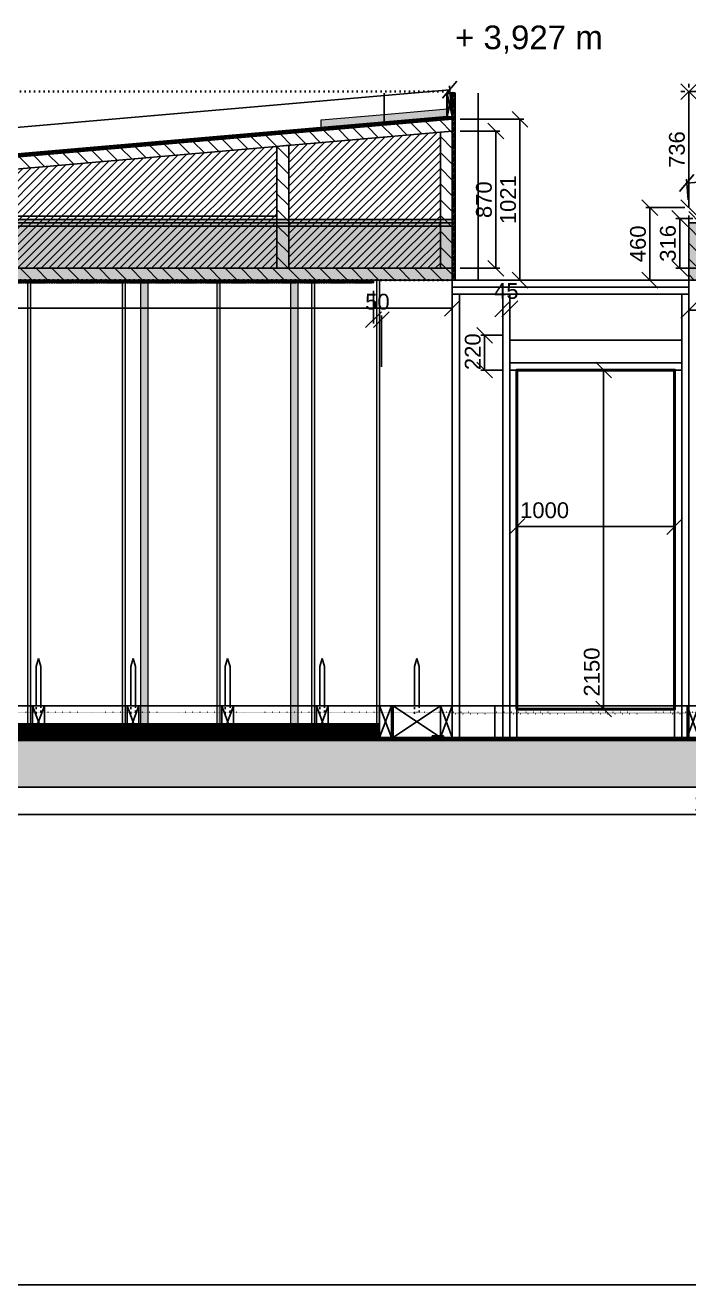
# Model space of a CAD drawing. Header units: millimetres. Extents: x 44442 to 107248, y 19612 to 59719.
# Drawn here: x 66815 to 71024, y 45369 to 53358 of the extents above; entities that cross this region are included whole.
import ezdxf

# ---------------------------------------------------------------- set-up
doc = ezdxf.new("R2010")
doc.units = ezdxf.units.MM
for name, pattern in [('ACAD_ISO02W100', [15, 12, -3]), ('ACAD_ISO03W100', [30, 12, -18]), ('ACAD_ISO07W100', [3, 0, -3]), ('DOT2', [3.175, 0, -3.175])]:
    doc.linetypes.add(name, pattern=pattern)
doc.layers.get('Defpoints').update_dxf_attribs({"true_color": 0xffffff})
for name, color, linetype, lineweight, true_color in [('Cartouche_A3', 7, 'Continuous', 25, 0x000000), ('Charpente ... Bois_massif_Poutre-en-I', 7, 'Continuous', 25, 0x7d3900), ('Charpente ... Isolation_paille_Poutre-en-I', 2, 'Continuous', 25, 0xffff00), ('Charpente ... Isoroof', 30, 'Continuous', 25, 0xff7f00), ('Charpente ... Isoroof_tasseaux', 7, 'Continuous', 25, 0x800000), ('Charpente ... OSB_Poutre-en-I', 7, 'Continuous', 25, 0xffdca8), ('Cotes ... calepinage_OSB_Poutre-en-I', 1, 'ACAD_ISO07W100', 35, 0xff0000), ('Cotes ... calepinage_OSB_Poutre-en-I ... cotation', 1, 'Continuous', 25, 0xff0000), ('Cotes ... Fondations', 7, 'Continuous', 25, 0xc0c0c0), ('Cotes ... Menuiseries', 7, 'Continuous', 25, 0x008080), ('Cotes ... Montant_SAS', 7, 'Continuous', 25, 0x000000), ('Cotes ... Niveaux', 7, 'ACAD_ISO07W100', 25, 0x000000), ('Cotes ... Paille', 7, 'Continuous', 25, 0xf4cc94), ('Cotes ... Poutres_I', 7, 'Continuous', 25, 0x984500), ('Fondations', 7, 'Continuous', 25, 0xa0a0a4), ('Fondations ... Etanchéité', 1, 'Continuous', 25, 0xff0000), ('Fondations ... GéoTextile', 7, 'Continuous', 25, 0x008000), ('Fondations ... Liège', 7, 'Continuous', 25, 0xaaaa7f), ('Fondations ... Pouzzolane', 7, 'Continuous', 25, 0xc0c0c0), ('Lisse_basse ... Entretoises_broches', 6, 'Continuous', 25, 0xff00ff), ('Lisse_basse ... Madrier', 1, 'Continuous', 25, 0xff0000), ('Menuiseries', 7, 'Continuous', 50, 0x008080), ('Sangles ... Sangles_Definitives', 131, 'Continuous', 0, 0xaaffff), ('Sangles ... Sangles_Temporaires', 5, 'Continuous', 0, 0x0000ff), ('SAS ... Montants', 7, 'Continuous', 25, 0x000000), ('Toiture_vegetale', 3, 'Continuous', 25, 0x00ff00), ('Toiture_vegetale ... Antiracine_geotextile', 7, 'Continuous', 100, 0x800080), ('Toiture_vegetale ... Drainage', 7, 'Continuous', 25, 0xa0a0a4), ('Toiture_vegetale ... Etanchete_EPDM', 5, 'Continuous', 25, 0x0000ff)]:
    doc.layers.add(name, color=color, linetype=linetype, lineweight=lineweight, true_color=true_color)
doc.styles.add('QCADDimTextStyle', font='')
doc.styles.add('textstyle74', font='')
doc.styles.get('QCADDimTextStyle').set_extended_font_data('Arial')
doc.styles.get('textstyle74').set_extended_font_data('Arial')
doc.dimstyles.new('QCADDimStyle', dxfattribs={"dimtxt": 20, "dimasz": 10, "dimexe": 5, "dimexo": 10, "dimgap": 5, "dimtad": 1, "dimtoh": 1, "dimdec": 4, "dimzin": 0, "dimdsep": 46, "dimtxsty": 'QCADDimTextStyle', "dimcen": 0.09, "dimadec": 0, "dimazin": 0, "dimtfac": 1, "dimtdec": 4, "dimtofl": 0, "dimtmove": 0, "dimatfit": 3, "dimfxl": 1, "dimtolj": 1, "dimtzin": 0, "dimarcsym": 0})

# ---------------------------------------------------------------- blocks, each defined once
blk = doc.blocks.new('osb_poutre_I')
at = {"layer": 'Cotes ... calepinage_OSB_Poutre-en-I'}
for p, q in [((0, 280), (119.6, 280)), ((0, 280), (0, 0)), ((119.6, 280), (119.6, 0)), ((0, 0), (119.6, 0))]:
    blk.add_line(p, q, dxfattribs=at)
blk = doc.blocks.new('*D64')
at = {"layer": 'Cotes ... calepinage_OSB_Poutre-en-I ... cotation', "color": 0, "lineweight": -2}
for p, q in [((71074.2, 52986.9), (70974.2, 52886.9)), ((71024.2, 52986.9), (71024.2, 52961.9)), ((73774.2, 52886.9), (73874.2, 52986.9)), ((73824.2, 52986.9), (73824.2, 52961.9)), ((71024.2, 52936.9), (73824.2, 52936.9))]:
    blk.add_line(p, q, dxfattribs=at)
at = {"layer": 'Defpoints', "color": 0}
for p in [(71024.2, 52936.9), (73824.2, 52936.9), (73824.2, 52936.9)]:
    blk.add_point(p, dxfattribs=at)
at = {"layer": 'Cotes ... calepinage_OSB_Poutre-en-I ... cotation', "color": 0, "insert": (72424.2, 53011.9), "char_height": 100, "attachment_point": 5, "style": 'QCADDimTextStyle'}
blk.add_mtext('\\A1;2800', dxfattribs=at)
blk = doc.blocks.new('*D66')
at = {"layer": 'Cotes ... Poutres_I', "color": 0, "lineweight": -2}
for p, q in [((79424.2, 53037.6), (79424.2, 51525.6)), ((71024.2, 52150.9), (71024.2, 51525.6)), ((71074.2, 51600.6), (70974.2, 51500.6)), ((71024.2, 51550.6), (79424.2, 51550.6)), ((79374.2, 51500.6), (79474.2, 51600.6))]:
    blk.add_line(p, q, dxfattribs=at)
at = {"layer": 'Defpoints', "color": 0}
for p in [(79424.2, 53087.6), (71024.2, 52200.9), (79424.2, 51550.6)]:
    blk.add_point(p, dxfattribs=at)
at = {"layer": 'Cotes ... Poutres_I', "color": 0, "insert": (75224.2, 51625.6), "char_height": 100, "attachment_point": 5, "style": 'QCADDimTextStyle'}
blk.add_mtext('\\A1;8400', dxfattribs=at)
blk = doc.blocks.new('*D67')
at = {"layer": 'Cotes ... Poutres_I', "color": 0, "lineweight": -2}
for p, q in [((70827.2, 52150.9), (70727.2, 52250.9)), ((70974.2, 52200.9), (70752.2, 52200.9)), ((70777.2, 52200.9), (70777.2, 51740.9)), ((70727.2, 51790.9), (70827.2, 51690.9)), ((70974.2, 51740.9), (70752.2, 51740.9))]:
    blk.add_line(p, q, dxfattribs=at)
at = {"layer": 'Defpoints', "color": 0}
for p in [(71024.2, 52200.9), (70777.2, 51740.9), (71024.2, 51740.9)]:
    blk.add_point(p, dxfattribs=at)
at = {"layer": 'Cotes ... Poutres_I', "color": 0, "insert": (70702.2, 51970.9), "char_height": 100, "attachment_point": 5, "rotation": 90, "style": 'QCADDimTextStyle'}
blk.add_mtext('\\A1;460', dxfattribs=at)
blk = doc.blocks.new('*D70')
at = {"layer": 'Cotes ... Poutres_I', "color": 0, "lineweight": -2}
for p, q in [((81365.2, 53206.1), (81456.2, 53314.4)), ((71010.7, 52356.4), (81410.7, 53260.2)), ((81419.9, 53154.5), (81408.6, 53285.1)), ((71056.2, 52410.6), (70965.2, 52302.3)), ((71019.9, 52250.7), (71008.6, 52381.3))]:
    blk.add_line(p, q, dxfattribs=at)
at = {"layer": 'Defpoints', "color": 0}
for p in [(81410.7, 53260.2), (81424.2, 53104.7), (71024.2, 52200.9)]:
    blk.add_point(p, dxfattribs=at)
at = {"layer": 'Cotes ... Poutres_I', "color": 0, "insert": (76204.2, 52883), "char_height": 100, "attachment_point": 5, "rotation": 4.9668, "style": 'QCADDimTextStyle'}
blk.add_mtext('\\A1;10439', dxfattribs=at)
blk = doc.blocks.new('*D74')
at = {"layer": 'Cotes ... Poutres_I', "color": 0, "lineweight": -2}
for p, q in [((71017, 52082.1), (70917, 52182.1)), ((71049.2, 52132.1), (70942, 52132.1)), ((70967, 51815.9), (70967, 52132.1)), ((70917, 51865.9), (71017, 51765.9)), ((71049.2, 51815.9), (70942, 51815.9))]:
    blk.add_line(p, q, dxfattribs=at)
at = {"layer": 'Defpoints', "color": 0}
for p in [(70967, 52132.1), (71099.2, 52132.1), (71099.2, 51815.9)]:
    blk.add_point(p, dxfattribs=at)
at = {"layer": 'Cotes ... Poutres_I', "color": 0, "insert": (70892, 51974), "char_height": 100, "attachment_point": 5, "rotation": 90, "style": 'QCADDimTextStyle'}
blk.add_mtext('\\A1;316', dxfattribs=at)
blk = doc.blocks.new('*D76')
at = {"layer": 'Cotes ... calepinage_OSB_Poutre-en-I ... cotation', "color": 0, "lineweight": -2}
for p, q in [((71074.2, 52886.9), (70974.2, 52986.9)), ((70974.2, 52936.9), (70999.2, 52936.9)), ((71024.2, 52200.9), (71024.2, 52936.9)), ((70974.2, 52250.9), (71074.2, 52150.9)), ((70974.2, 52200.9), (70999.2, 52200.9))]:
    blk.add_line(p, q, dxfattribs=at)
at = {"layer": 'Defpoints', "color": 0}
for p in [(71024.2, 52936.9), (71024.2, 52936.9), (71024.2, 52200.9)]:
    blk.add_point(p, dxfattribs=at)
at = {"layer": 'Cotes ... calepinage_OSB_Poutre-en-I ... cotation', "color": 0, "insert": (70949.2, 52568.9), "char_height": 100, "attachment_point": 5, "rotation": 90, "style": 'QCADDimTextStyle'}
blk.add_mtext('\\A1;736', dxfattribs=at)
blk = doc.blocks.new('*D77')
at = {"layer": 'Cotes ... Poutres_I', "color": 0, "lineweight": -2}
for p, q in [((69462.5, 52894.6), (69553.4, 53002.9)), ((69519.9, 52811.3), (69505.8, 52973.7)), ((62508, 52340.4), (69508, 52948.8)), ((62553.4, 52394.6), (62462.5, 52286.3)), ((62519.9, 52202.9), (62505.8, 52365.3))]:
    blk.add_line(p, q, dxfattribs=at)
at = {"layer": 'Defpoints', "color": 0}
for p in [(69508, 52948.8), (69524.2, 52761.4), (62524.2, 52153.1)]:
    blk.add_point(p, dxfattribs=at)
at = {"layer": 'Cotes ... Poutres_I', "color": 0, "insert": (66001.5, 52719.3), "char_height": 100, "attachment_point": 5, "rotation": 4.9668, "style": 'QCADDimTextStyle'}
blk.add_mtext('\\A1;7026', dxfattribs=at)
blk = doc.blocks.new('*D78')
at = {"layer": 'Cotes ... Poutres_I', "color": 0, "lineweight": -2}
for p, q in [((70003.2, 52711.4), (69903.2, 52811.4)), ((69574.2, 52761.4), (69978.2, 52761.4)), ((69953.2, 52761.4), (69953.2, 51740.9)), ((69903.2, 51790.9), (70003.2, 51690.9)), ((69574.2, 51740.9), (69978.2, 51740.9))]:
    blk.add_line(p, q, dxfattribs=at)
at = {"layer": 'Defpoints', "color": 0}
for p in [(69524.2, 52761.4), (69524.2, 51740.9), (69953.2, 51740.9)]:
    blk.add_point(p, dxfattribs=at)
at = {"layer": 'Cotes ... Poutres_I', "color": 0, "insert": (69878.2, 52251.2), "char_height": 100, "attachment_point": 5, "rotation": 90, "style": 'QCADDimTextStyle'}
blk.add_mtext('\\A1;1021', dxfattribs=at)
blk = doc.blocks.new('*D79')
at = {"layer": 'Cotes ... Poutres_I', "color": 0, "lineweight": -2}
for p, q in [((69850, 52636.2), (69750, 52736.2)), ((69574.2, 52686.2), (69825, 52686.2)), ((69800, 52686.2), (69800, 51815.9)), ((69750, 51865.9), (69850, 51765.9)), ((69574.2, 51815.9), (69825, 51815.9))]:
    blk.add_line(p, q, dxfattribs=at)
at = {"layer": 'Defpoints', "color": 0}
for p in [(69524.2, 52686.2), (69524.2, 51815.9), (69800, 51815.9)]:
    blk.add_point(p, dxfattribs=at)
at = {"layer": 'Cotes ... Poutres_I', "color": 0, "insert": (69725, 52251), "char_height": 100, "attachment_point": 5, "rotation": 90, "style": 'QCADDimTextStyle'}
blk.add_mtext('\\A1;870', dxfattribs=at)
blk = doc.blocks.new('*D82')
at = {"layer": 'Cotes ... Poutres_I', "color": 0, "lineweight": -2}
for p, q in [((69524.2, 52711.4), (69524.2, 51537.9)), ((63074.2, 52075.6), (63074.2, 51537.9)), ((63124.2, 51612.9), (63024.2, 51512.9)), ((69474.2, 51512.9), (69574.2, 51612.9)), ((63074.2, 51562.9), (69524.2, 51562.9))]:
    blk.add_line(p, q, dxfattribs=at)
at = {"layer": 'Defpoints', "color": 0}
for p in [(69524.2, 52761.4), (63074.2, 52125.6), (69524.2, 51562.9)]:
    blk.add_point(p, dxfattribs=at)
at = {"layer": 'Cotes ... Poutres_I', "color": 0, "insert": (66299.2, 51637.9), "char_height": 100, "attachment_point": 5, "style": 'QCADDimTextStyle'}
blk.add_mtext('\\A1;6450', dxfattribs=at)
blk = doc.blocks.new('*D89')
at = {"layer": 'Cotes ... Paille', "color": 0, "lineweight": -2}
for p, q in [((69024.2, 51672.9), (69024.2, 51465.9)), ((68974.2, 51440.9), (69074.2, 51540.9)), ((69124.2, 51540.9), (69024.2, 51440.9)), ((69074.2, 51190.9), (69074.2, 51515.9))]:
    blk.add_line(p, q, dxfattribs=at)
at = {"layer": 'Defpoints', "color": 0}
for p in [(69024.2, 51722.9), (69024.2, 51490.9), (69074.2, 51140.9)]:
    blk.add_point(p, dxfattribs=at)
at = {"layer": 'Cotes ... Paille', "color": 0, "insert": (69049.2, 51603.4), "char_height": 100, "attachment_point": 5, "style": 'QCADDimTextStyle'}
blk.add_mtext('\\A1;50', dxfattribs=at)
blk = doc.blocks.new('*D93')
at = {"layer": 'Cotes ... Menuiseries', "color": 0, "lineweight": -2}
for p, q in [((69934.2, 51120.9), (69934.2, 50153.7)), ((70934.2, 51120.9), (70934.2, 50153.7)), ((69984.2, 50228.7), (69884.2, 50128.7)), ((69934.2, 50178.7), (70934.2, 50178.7)), ((70884.2, 50128.7), (70984.2, 50228.7))]:
    blk.add_line(p, q, dxfattribs=at)
at = {"layer": 'Defpoints', "color": 0}
for p in [(69934.2, 51170.9), (70934.2, 51170.9), (70934.2, 50178.7)]:
    blk.add_point(p, dxfattribs=at)
at = {"layer": 'Cotes ... Menuiseries', "color": 0, "insert": (70109.3, 50280.9), "char_height": 100, "attachment_point": 5, "style": 'QCADDimTextStyle'}
blk.add_mtext('\\A1;1000', dxfattribs=at)
blk = doc.blocks.new('*D94')
at = {"layer": 'Cotes ... Menuiseries', "color": 0, "lineweight": -2}
for p, q in [((70534.2, 51120.9), (70434.2, 51220.9)), ((70084.2, 51170.9), (70509.2, 51170.9)), ((70484.2, 51170.9), (70484.2, 49020.9)), ((70434.2, 49070.9), (70534.2, 48970.9)), ((70084.2, 49020.9), (70509.2, 49020.9))]:
    blk.add_line(p, q, dxfattribs=at)
at = {"layer": 'Defpoints', "color": 0}
for p in [(70034.2, 51170.9), (70034.2, 49020.9), (70484.2, 49020.9)]:
    blk.add_point(p, dxfattribs=at)
at = {"layer": 'Cotes ... Menuiseries', "color": 0, "insert": (70409.2, 49255.3), "char_height": 100, "attachment_point": 5, "rotation": 90, "style": 'QCADDimTextStyle'}
blk.add_mtext('\\A1;2150', dxfattribs=at)
blk = doc.blocks.new('*D95')
at = {"layer": 'Cotes ... Montant_SAS', "color": 0, "lineweight": -2}
for p, q in [((69779.3, 51340.9), (69679.3, 51440.9)), ((69839.2, 51390.9), (69704.3, 51390.9)), ((69729.3, 51390.9), (69729.3, 51170.9)), ((69679.3, 51220.9), (69779.3, 51120.9)), ((69839.2, 51170.9), (69704.3, 51170.9))]:
    blk.add_line(p, q, dxfattribs=at)
at = {"layer": 'Defpoints', "color": 0}
for p in [(69889.2, 51390.9), (69729.3, 51170.9), (69889.2, 51170.9)]:
    blk.add_point(p, dxfattribs=at)
at = {"layer": 'Cotes ... Montant_SAS', "color": 0, "insert": (69654.3, 51286.8), "char_height": 100, "attachment_point": 5, "rotation": 90, "style": 'QCADDimTextStyle'}
blk.add_mtext('\\A1;220', dxfattribs=at)
blk = doc.blocks.new('*D96')
at = {"layer": 'Cotes ... Montant_SAS', "color": 0, "lineweight": -2}
for p, q in [((69794.2, 51508.7), (69894.2, 51608.7)), ((69939.2, 51608.7), (69839.2, 51508.7)), ((69844.2, 51540.9), (69844.2, 51583.7)), ((69889.2, 51540.9), (69889.2, 51583.7))]:
    blk.add_line(p, q, dxfattribs=at)
at = {"layer": 'Defpoints', "color": 0}
for p in [(69889.2, 51558.7), (69844.2, 51490.9), (69889.2, 51490.9)]:
    blk.add_point(p, dxfattribs=at)
at = {"layer": 'Cotes ... Montant_SAS', "color": 0, "insert": (69866.7, 51671.2), "char_height": 100, "attachment_point": 5, "style": 'QCADDimTextStyle'}
blk.add_mtext('\\A1;45', dxfattribs=at)
blk = doc.blocks.new('*D99')
at = {"layer": 'Cotes ... Fondations', "color": 0, "lineweight": -2}
for p, q in [((63074.2, 48475.9), (63074.2, 48325.9)), ((79424.2, 48475.9), (79424.2, 48325.9)), ((63124.2, 48400.9), (63024.2, 48300.9)), ((79424.2, 48350.9), (63074.2, 48350.9)), ((79374.2, 48300.9), (79474.2, 48400.9))]:
    blk.add_line(p, q, dxfattribs=at)
at = {"layer": 'Defpoints', "color": 0}
for p in [(63074.2, 48525.9), (79424.2, 48525.9), (63074.2, 48350.9)]:
    blk.add_point(p, dxfattribs=at)
at = {"layer": 'Cotes ... Fondations', "color": 0, "insert": (71249.2, 48425.9), "char_height": 100, "attachment_point": 5, "style": 'QCADDimTextStyle'}
blk.add_mtext('\\A1;16350', dxfattribs=at)
blk = doc.blocks.new('Entretoise_broche_coupe_transverse')
at = {"layer": 'Lisse_basse ... Entretoises_broches'}
for p, q in [((-30, 0), (-15, 50)), ((-30, -250), (-30, 0)), ((-15, 50), (0, 0)), ((0, 0), (0, -250)), ((-52.5, -250), (-52.5, -300)), ((22.5, -250), (-52.5, -250)), ((-52.5, -250), (22.5, -450)), ((22.5, -250), (-52.5, -450)), ((-52.5, -300), (-52.5, -450)), ((-40, -250), (10, -250)), ((22.5, -300), (22.5, -250)), ((22.5, -450), (22.5, -300)), ((-52.5, -450), (22.5, -450))]:
    blk.add_line(p, q, dxfattribs=at)
at = {"layer": 'Lisse_basse ... Entretoises_broches', "linetype": 'ACAD_ISO03W100'}
for p, q in [((-30, -300), (-30, -250)), ((0, -250), (0, -300))]:
    blk.add_line(p, q, dxfattribs=at)
blk = doc.blocks.new('SanglesDefinitivesProfil')
at = {"layer": 'Sangles ... Sangles_Definitives'}
blk.add_hatch(color=256, dxfattribs=at).paths.add_polyline_path([(19, 0), (19, 2900), (0, 2900), (0, 0)], flags=0)
for p, q in [((0, 0), (0, 2900)), ((0, 2900), (19, 2900)), ((19, 0), (19, 2900)), ((0, 0), (19, 0))]:
    blk.add_line(p, q, dxfattribs=at)
blk = doc.blocks.new('SanglesTemporairesProfil')
at = {"layer": 'Sangles ... Sangles_Temporaires'}
blk.add_hatch(color=256, dxfattribs=at).paths.add_polyline_path([(-50, 0), (0, 0), (0, 2900), (-50, 2900)], flags=0)
for p, q in [((0, 2900), (-50, 2900)), ((-50, 2900), (-50, 0)), ((0, 0), (0, 2900)), ((-50, 0), (0, 0))]:
    blk.add_line(p, q, dxfattribs=at)
blk = doc.blocks.new('Madrier200x75Profil')
at = {"layer": 'Lisse_basse ... Madrier'}
for p, q in [((0, -200), (0, 0)), ((0, 0), (75, -200)), ((75, 0), (0, -200)), ((0, 0), (75, 0)), ((75, -200), (75, 0)), ((75, -200), (0, -200))]:
    blk.add_line(p, q, dxfattribs=at)

msp = doc.modelspace()

# ---------------------------------------------------------------- hatches: boundary and pattern name
at = {"layer": 'Charpente ... Bois_massif_Poutre-en-I'}
h = msp.add_hatch(dxfattribs=at)
h.set_pattern_fill('JIS_WOOD', color=256, scale=100, angle=90, style=0)
h.paths.add_polyline_path([(72246.74341, 52231.85375), (72321.74341, 52238.37377), (72321.74341, 51815.91268), (72246.74341, 51815.91268)], flags=0)
h.paths.add_polyline_path([(71024.24341, 52200.91268), (81424.24341, 53104.72221), (81424.24341, 53029.43952), (71024.24341, 52125.61268)], flags=0)
h.paths.add_polyline_path([(71024.24341, 51815.91268), (79424.24341, 51815.91268), (79424.24341, 51740.91268), (71024.24341, 51740.91268)], flags=0)
h.paths.add_polyline_path([(78126.74341, 52742.85375), (78201.74341, 52749.38356), (78201.74341, 51815.91268), (78126.74341, 51815.91268)], flags=0)
h.paths.add_polyline_path([(79349.24341, 51815.91268), (79424.24341, 51815.91268), (79424.24341, 52855.62667), (79349.24341, 52849.10869)], flags=0)
h.paths.add_polyline_path([(71024.24341, 52125.61268), (71099.24341, 52132.13066), (71099.24341, 51815.91268), (71024.24341, 51815.91268)], flags=0)
h = msp.add_hatch(dxfattribs=at)
h.set_pattern_fill('JIS_WOOD', color=256, scale=100, angle=90, style=0)
h.paths.add_polyline_path([(69449.24341, 52679.64786), (69524.24341, 52686.16571), (69524.24341, 51815.91268), (69449.24341, 51815.91268)], flags=0)
h.paths.add_polyline_path([(62524.24341, 52153.11506), (69524.24341, 52761.4484), (69524.24341, 52686.16571), (62524.24341, 52077.83238)], flags=0)
h.paths.add_polyline_path([(63074.24341, 51740.91268), (63074.24341, 51815.91268), (69524.24341, 51815.91268), (69524.24341, 51740.91268)], flags=0)
h.paths.add_polyline_path([(63074.24341, 52125.63), (63149.24341, 52132.14786), (63149.24341, 51815.91268), (63074.24341, 51815.91268)], flags=0)
h.paths.add_polyline_path([(64111.74341, 52215.74248), (64186.74341, 52222.23771), (64186.74341, 51815.91268), (64111.74341, 51815.91268)], flags=0)
h.paths.add_polyline_path([(68411.74341, 52589.44907), (68486.74341, 52595.73708), (68486.74341, 51815.91268), (68411.74341, 51815.91268)], flags=0)
at = {"layer": 'Charpente ... Isolation_paille_Poutre-en-I'}
h = msp.add_hatch(dxfattribs=at)
h.set_pattern_fill('HONEY', color=256, scale=10, angle=90, style=0)
h.paths.add_polyline_path([(69524.24341, 51739.52399), (69524.24341, 52102.30137), (63074.24341, 52103.63), (63074.24341, 51740.91268)], flags=0)
h = msp.add_hatch(dxfattribs=at)
h.set_pattern_fill('HONEY', color=256, scale=10, angle=90, style=0)
h.paths.add_polyline_path([(79424.24341, 51740.91268), (79424.24341, 52103.69007), (71024.24341, 52103.61268), (71024.24341, 51740.91268)], flags=0)
at = {"layer": 'Charpente ... Isoroof'}
msp.add_hatch(color=256, dxfattribs=at).paths.add_polyline_path([(63074.24341, 52103.63), (69524.24341, 52103.63), (69524.24341, 52125.63), (63074.24341, 52125.63)], flags=0)
at = {"layer": 'Charpente ... Isoroof_tasseaux'}
msp.add_hatch(color=256, dxfattribs=at).paths.add_polyline_path([(63304.33716, 52103.43152), (63304.33716, 52083.43152), (69524.20017, 52083.43152), (69524.20017, 52103.43152)], flags=0)
at = {"layer": 'Charpente ... OSB_Poutre-en-I'}
h = msp.add_hatch(dxfattribs=at)
h.set_pattern_fill('JIS_WOOD', color=256, scale=10, angle=180, style=0)
h.paths.add_polyline_path([(69524.24341, 51740.92028), (69542.24341, 51740.91268), (69542.24341, 52926.73529), (69524.24341, 52926.73529)], flags=0)
h = msp.add_hatch(dxfattribs=at)
h.set_pattern_fill('JIS_WOOD', color=256, scale=10, angle=180, style=0)
h.paths.add_polyline_path([(62524.24341, 52171.18291), (69524.24341, 52779.51624), (69524.24341, 52761.28773), (62524.24341, 52153.11506)], flags=0)
h = msp.add_hatch(dxfattribs=at)
h.set_pattern_fill('JIS_WOOD', color=256, scale=50, angle=180, style=0)
h.paths.add_polyline_path([(68486.26457, 52590.8632), (69449.24341, 52679.64786), (69449.24341, 51815.91268), (68486.74341, 51815.91268)], flags=0)
h = msp.add_hatch(dxfattribs=at)
h.set_pattern_fill('JIS_WOOD', color=256, scale=50, angle=180, style=0)
h.paths.add_polyline_path([(64186.74341, 51815.91268), (64186.74341, 52222.23771), (68411.74341, 52589.44907), (68411.74341, 51815.91268)], flags=0)
h = msp.add_hatch(dxfattribs=at)
h.set_pattern_fill('JIS_WOOD', color=256, scale=10, angle=180, style=0)
h.paths.add_polyline_path([(63574.24341, 51722.91268), (69024.24341, 51722.91268), (69024.24341, 51740.91268), (63574.24341, 51740.91268)], flags=0)
at = {"layer": 'Fondations ... Liège'}
h = msp.add_hatch(dxfattribs=at)
h.set_pattern_fill('GRATE', color=256, scale=5, style=0)
h.paths.add_polyline_path([(63524.24341, 48925.91268), (63524.24341, 48875.91268), (69063.15218, 48875.91268), (69063.15218, 48925.91268)], flags=0)
h = msp.add_hatch(dxfattribs=at)
h.set_pattern_fill('GRATE', color=256, scale=5, style=0)
h.paths.add_polyline_path([(63524.24341, 48875.91268), (63524.24341, 48825.91268), (69063.15218, 48825.91268), (69063.15218, 48875.91268)], flags=0)
at = {"layer": 'Fondations ... Pouzzolane'}
h = msp.add_hatch(dxfattribs=at)
h.set_pattern_fill('GRAVEL', color=256, scale=5, style=0)
h.set_pattern_definition([(228.0128, (91.44, 127), (-1016.0008633, -1143.0014045), [17.08605, -1691.525]), (184.9697, (80.01, 114.3), (1524.0024653, 126.99910377), [29.32025, -2902.7]), (132.5104, (50.8, 111.76), (1269.9990759, -1397.0013646), [20.6741, -2046.735]), (267.2737, (1.27, 80.01), (126.99944854, 2539.99918267), [26.70025, -2643.32]), (292.8337, (0, 53.34), (-635.00180278, 1524.0008665), [26.1817, -2591.99]), (357.2737, (10.16, 29.21), (-2539.99918267, 126.99944854), [26.70025, -2643.32]), (37.6942, (36.83, 27.94), (-1651.00104306, -1269.99886785), [35.3097, -3495.655]), (72.2553, (64.77, 49.53), (889.00177827, 2794.0008103), [33.336, -3300.265]), (121.4296, (74.93, 81.28), (-1016.00026176, 1650.998058), [26.79065, -2652.275]), (175.2364, (60.96, 104.14), (1396.9989027, -126.9988081), [30.58565, -1498.695]), (222.3974, (30.48, 106.68), (-1524.00004586, -1396.99818253), [39.5539, -3915.84]), (138.8141, (127, 78.74), (-888.9994337, 761.9988279), [13.50025, -1336.53]), (171.4692, (116.84, 87.63), (1650.9974798, -254.00064), [25.6841, -2542.73]), (225, (91.44, 91.44), (-3e-14, -126.99991), [17.96045, -161.6445]), (203.1986, (82.55, 106.68), (635.0021413, 254.0011137), [9.67205, -957.53]), (291.8014, (73.66, 102.87), (-127.000089, 381.0002454), [13.6783, -670.24]), (30.9638, (78.74, 90.17), (380.9995977, 254.000198), [22.216, -718.315]), (161.5651, (97.79, 101.6), (254.000116, -126.999811), [16.06435, -385.545]), (16.3895, (0, 102.87), (1270.0007007, 380.9992075), [22.5044, -2227.94]), (70.3462, (21.59, 109.22), (-507.9985844, -1396.9980244), [18.87995, -1869.11]), (293.1986, (97.79, 127), (-254.0011137, 635.0021413), [19.344, -947.86]), (343.6105, (105.41, 109.22), (-1270.0007007, 380.9992075), [22.5044, -2227.94]), (339.444, (0, 24.13), (-635.0007882, 253.9996918), [21.70175, -1063.385]), (294.7751, (20.32, 16.51), (-634.9985202, 1396.9993513), [18.1836, -1800.18]), (66.8014, (99.06, 0), (254.0011137, 635.0021413), [19.344, -947.86]), (17.354, (106.68, 17.78), (-1651.0000891, -507.9992338), [21.28915, -2107.62]), (69.444, (36.83, 0), (-253.9996918, -635.0007882), [10.8509, -1074.24]), (101.3099, (91.44, 0), (-126.999373, 507.998373), [6.47575, -641.1]), (165.9638, (90.17, 6.35), (381.000268, -126.99978), [26.1817, -497.4525]), (186.009, (64.77, 12.7), (1269.9981272, 126.99970343), [24.26335, -2402.07]), (303.6901, (78.74, 78.74), (-127.000044, 253.999755), [18.3162, -439.589]), (353.1572, (88.9, 63.5), (2159.00089283, -254.00113758), [31.97785, -3165.8]), (60.9454, (120.65, 59.69), (-507.9988183, -888.9978805), [13.0754, -1294.47]), (90, (127, 71.12), (-127, 127), [7.62, -119.38]), (120.2564, (62.23, 16.51), (507.9989233, -888.9995516), [17.64335, -1746.695]), (48.0128, (53.34, 31.75), (1016.0008633, 1143.0014045), [34.17215, -1674.44]), (0, (76.2, 57.15), (127, 127), [33.02, -93.98]), (325.3048, (109.22, 57.15), (-1269.99779955, 889.0000845), [20.0805, -1987.965]), (254.0546, (125.73, 45.72), (-127.000324, -508.00121), [18.49145, -906.085]), (207.646, (120.65, 27.94), (-2412.99915245, -1270.00079874), [30.10725, -2980.625]), (175.4261, (93.98, 13.97), (-1651.00038024, 126.99938556), [31.85145, -3153.29]), (175.4261, (93.98, 13.97), (-1651.00038024, 126.99938556), [31.85145, -3153.29])])
h.paths.add_polyline_path([(79424.24341, 48825.91268), (79424.24341, 48525.91268), (63074.24341, 48525.91268), (63074.24341, 48825.91268)], flags=0)
at = {"layer": 'Toiture_vegetale ... Drainage', "lineweight": 18}
h = msp.add_hatch(dxfattribs=at)
h.set_pattern_fill('DOTS', color=256, scale=5, angle=180, style=0)
h.paths.add_polyline_path([(69092.24341, 52792.16184), (69492.24341, 52826.92374), (69492.24398, 52776.73536), (69092.24341, 52741.97338)], flags=0)
h.paths.add_polyline_path([(68692.24284, 52757.39989), (69092.24284, 52792.16179), (69092.24341, 52741.9734), (68692.24284, 52707.21143)], flags=0)

# ---------------------------------------------------------------- linework, layer by layer
at = {"layer": 'Cartouche_A3', "lineweight": -3}
msp.add_line((62032.83136, 45368.98718), (82032.82345, 45368.98718), dxfattribs=at)
at = {"layer": 'Charpente ... Bois_massif_Poutre-en-I'}
for points in [[(62524.24341, 52153.11506), (69524.24341, 52761.4484), (69524.24341, 52686.16571), (62524.24341, 52077.83238), (62524.24341, 52153.11506)], [(69449.24341, 52679.64786), (69524.24341, 52686.16571), (69524.24341, 51815.91268), (69449.24341, 51815.91268), (69449.24341, 52679.64786)], [(68411.74341, 52589.44907), (68486.74341, 52596.00409), (68486.74341, 51815.91268), (68411.74341, 51815.91268), (68411.74341, 52589.44907)], [(71024.24341, 51815.91268), (79424.24341, 51815.91268), (79424.24341, 51740.91268), (71024.24341, 51740.91268), (71024.24341, 51815.91268)]]:
    msp.add_lwpolyline(points, dxfattribs=at)
at = {"layer": 'Charpente ... Bois_massif_Poutre-en-I', "flags": 128}
msp.add_lwpolyline([(63074.24341, 51740.91268), (63074.24341, 51815.91268), (69524.24341, 51815.91268), (69524.24341, 51740.91268), (63074.24341, 51740.91268)], dxfattribs=at)
at = {"layer": 'Charpente ... Isolation_paille_Poutre-en-I'}
for points in [[(63074.24341, 51740.91268), (63074.24341, 52103.63), (69524.24341, 52103.63), (69524.24341, 51740.91268), (63074.24341, 51740.91268)], [(79424.24341, 51740.91268), (79424.24341, 52103.69007), (71024.24341, 52103.61268), (71024.24341, 51740.91268), (79424.24341, 51740.91268)]]:
    msp.add_lwpolyline(points, dxfattribs=at)
at = {"layer": 'Charpente ... Isolation_paille_Poutre-en-I', "flags": 128}
msp.add_lwpolyline([(71024.24341, 52103.61268), (79424.24341, 52103.61268), (79424.24341, 51740.91268), (71024.24341, 51740.91268), (71024.24341, 52103.61268)], dxfattribs=at)
at = {"layer": 'Charpente ... Isoroof'}
for p, q in [((63074.24341, 52125.63), (69524.24341, 52125.63)), ((68411.74341, 52103.63), (64186.74341, 52103.63)), ((69449.24341, 52103.63), (68486.74341, 52103.63))]:
    msp.add_line(p, q, dxfattribs=at)
msp.add_lwpolyline([(63074.24341, 52103.63), (69524.24341, 52103.63), (69524.24341, 52125.63), (63074.24341, 52125.63), (63074.24341, 52103.63)], dxfattribs=at)
at = {"layer": 'Charpente ... Isoroof_tasseaux'}
for p, q in [((64186.74341, 52145.63), (68411.74341, 52145.63)), ((68411.74341, 52125.63), (64186.74341, 52125.63)), ((69449.24341, 52125.63), (68486.74341, 52125.63))]:
    msp.add_line(p, q, dxfattribs=at)
at = {"layer": 'Charpente ... Isoroof_tasseaux', "flags": 128}
msp.add_lwpolyline([(63304.3804, 52103.55936), (63304.3804, 52083.55936), (69524.24341, 52083.55936), (69524.24341, 52103.55936), (63304.3804, 52103.55936)], dxfattribs=at)
at = {"layer": 'Charpente ... OSB_Poutre-en-I'}
msp.add_lwpolyline([(69524.24341, 51740.92028), (69542.24341, 51740.91268), (69542.24341, 52926.73529), (69524.24341, 52926.73529), (69524.24341, 51740.92028)], dxfattribs=at)
at = {"layer": 'Charpente ... OSB_Poutre-en-I', "flags": 128}
msp.add_lwpolyline([(62524.24341, 52171.18291), (69524.24341, 52779.51624), (69524.24341, 52761.4484), (62524.24341, 52153.11506), (62524.24341, 52171.18291)], dxfattribs=at)
at = {"layer": 'Charpente ... OSB_Poutre-en-I', "linetype": 'ACAD_ISO02W100'}
msp.add_lwpolyline([(63574.24341, 51722.91268), (69024.24341, 51722.91268), (69024.24341, 51740.91268), (63574.24341, 51740.91268), (63574.24341, 51722.91268)], dxfattribs=at)
at = {"layer": 'Cotes ... Niveaux', "color": 2, "linetype": 'ACAD_ISO07W100', "true_color": 0xffff00}
msp.add_line((63075.43566, 49000.91268), (79517.5882, 49000.91268), dxfattribs=at)
at = {"layer": 'Fondations'}
for p, q in [((69687.24341, 51740.91268), (69687.24341, 52926.73529)), ((63074.24341, 48825.91268), (79424.24341, 48825.91268)), ((79424.24341, 48525.91268), (63074.24341, 48525.91268))]:
    msp.add_line(p, q, dxfattribs=at)
at = {"layer": 'Fondations ... Etanchéité', "lineweight": 50}
msp.add_line((63074.24341, 48825.91268), (79424.24341, 48825.91268), dxfattribs=at)
at = {"layer": 'Fondations ... GéoTextile'}
msp.add_line((79424.24341, 48525.91268), (63074.24341, 48525.91268), dxfattribs=at)
at = {"layer": 'Fondations ... Liège'}
for p, q in [((63524.24341, 48925.91268), (69063.15218, 48925.91268)), ((69063.15218, 48925.91268), (69063.15218, 48875.91268)), ((63524.24341, 48875.91268), (69063.15218, 48875.91268)), ((63524.24341, 48825.91268), (69063.15218, 48825.91268)), ((69063.15218, 48875.91268), (69063.15218, 48825.91268))]:
    msp.add_line(p, q, dxfattribs=at)
at = {"layer": 'Lisse_basse ... Entretoises_broches'}
for p, q in [((69284.24341, 49290.91268), (69299.24341, 49340.91268)), ((69299.24341, 49340.91268), (69314.24341, 49290.91268)), ((69284.24341, 49040.91268), (69284.24341, 49290.91268)), ((69314.24341, 49290.91268), (69314.24341, 49040.91268)), ((69149.24341, 49040.91268), (69149.24341, 48840.91268)), ((69149.24341, 49040.91268), (69449.24341, 49040.91268)), ((69149.24341, 49040.91268), (69449.24341, 48840.91268)), ((69449.24341, 49040.91268), (69149.24341, 48840.91268)), ((69794.24341, 48840.91268), (69794.24341, 49040.91268)), ((67247.46672, 48840.91268), (67247.46672, 48850.91268)), ((67247.46672, 48850.91268), (67297.46672, 48850.91268)), ((67297.46672, 48850.91268), (67297.46672, 48840.91268)), ((67557.46672, 48855.91268), (67587.46672, 48855.9129)), ((67572.46672, 48870.91268), (67572.46672, 48840.91268)), ((67747.46672, 48840.91268), (67747.46672, 48850.91268)), ((67747.46672, 48850.91268), (67797.46672, 48850.91268)), ((67797.46672, 48850.91268), (67797.46672, 48840.91268)), ((68247.46672, 48840.91268), (68247.46672, 48850.91268)), ((68247.46672, 48850.91268), (68297.46672, 48850.91268)), ((68297.46672, 48850.91268), (68297.46672, 48840.91268)), ((68507.46672, 48855.91268), (68537.46672, 48855.9129)), ((68522.46672, 48870.91268), (68522.46672, 48840.91268)), ((68747.46672, 48840.91268), (68747.46672, 48850.91268)), ((68747.46672, 48850.91268), (68797.46672, 48850.91268)), ((68797.46672, 48850.91268), (68797.46672, 48840.91268)), ((68847.46672, 48840.91268), (68847.46672, 48850.91268)), ((68847.46672, 48850.91268), (68918.17739, 48850.91268)), ((68918.17739, 48850.91268), (68918.17739, 48840.91268)), ((69149.24341, 48840.91268), (69449.24341, 48840.91268)), ((69397.46672, 48840.91268), (69397.46672, 48850.91268)), ((69397.46672, 48850.91268), (69468.17739, 48850.91268))]:
    msp.add_line(p, q, dxfattribs=at)
at = {"layer": 'Lisse_basse ... Entretoises_broches', "linetype": 'ACAD_ISO03W100'}
for p, q in [((69284.24341, 48990.91268), (69284.24341, 49040.91268)), ((69314.24341, 49040.91268), (69314.24341, 48990.91268))]:
    msp.add_line(p, q, dxfattribs=at)
at = {"layer": 'Lisse_basse ... Entretoises_broches', "color": 6, "true_color": 0xff00ff}
for p, q in [((69449.24341, 48840.91268), (69449.24341, 49040.91268)), ((69468.17739, 48850.91268), (69468.17739, 48840.91268))]:
    msp.add_line(p, q, dxfattribs=at)
at = {"layer": 'Lisse_basse ... Entretoises_broches', "linetype": 'ACAD_ISO07W100'}
msp.add_line((71024.24341, 48990.91268), (69524.24341, 48990.91268), dxfattribs=at)
at = {"layer": 'Lisse_basse ... Entretoises_broches', "color": 6, "linetype": 'DOT2', "true_color": 0xff00ff}
msp.add_line((69844.24341, 49040.91268), (69844.24341, 48840.91268), dxfattribs=at)
at = {"layer": 'Lisse_basse ... Entretoises_broches'}
for centre in [(67572.46672, 48855.91268), (68522.46672, 48855.91268)]:
    msp.add_circle(centre, 15, dxfattribs=at)
at = {"layer": 'Lisse_basse ... Madrier'}
for p, q in [((63074.24341, 49040.91268), (69524.24341, 49040.91268)), ((71024.24341, 49040.91268), (69524.24341, 49040.91268)), ((69524.24341, 48840.91268), (63074.24341, 48840.91268)), ((69524.24341, 48840.91268), (71024.24341, 48840.91268)), ((79467.24341, 48840.91268), (71024.24341, 48840.91268))]:
    msp.add_line(p, q, dxfattribs=at)
at = {"layer": 'Menuiseries'}
msp.add_lwpolyline([(69934.24341, 49020.91268), (70934.24341, 49020.91268), (70934.24341, 51170.91268), (69934.24341, 51170.91268), (69934.24341, 49020.91268)], dxfattribs=at)
at = {"layer": 'SAS ... Montants'}
for p, q in [((69524.24341, 51740.91268), (71024.24341, 51740.91268)), ((69524.24341, 51740.91268), (69524.24341, 51695.91268)), ((69524.24341, 51695.91268), (71024.24341, 51695.91268)), ((69524.24341, 51695.91268), (69524.24341, 51650.91268)), ((71024.24341, 51740.91268), (71024.24341, 51695.91268)), ((71024.24341, 51695.91268), (71024.24341, 51650.91268)), ((69524.24341, 48840.91268), (69524.24341, 51650.91268)), ((69524.24341, 51650.91268), (69569.24341, 51650.91268)), ((69524.24341, 51650.91268), (71024.24341, 51650.91268)), ((69569.24341, 48840.91268), (69569.24341, 51650.91268)), ((69844.24341, 48840.91268), (69844.24341, 51650.91268)), ((69889.24341, 48840.91268), (69889.24341, 51650.91268)), ((70979.24341, 51650.91268), (70979.24341, 48840.91268)), ((71024.24341, 51650.91268), (71024.24341, 48840.91268)), ((69889.24341, 51360.91268), (70979.24341, 51360.91268)), ((69889.24341, 51215.91268), (70979.24341, 51215.91268)), ((69889.24341, 51170.91268), (70979.24341, 51170.91268)), ((69934.24341, 48840.91268), (69934.24341, 51170.91268)), ((70934.24341, 51170.91268), (70934.24341, 48840.91268)), ((69844.24341, 48840.91268), (69934.24341, 48840.91268)), ((70934.24341, 48840.91268), (71024.24341, 48840.91268))]:
    msp.add_line(p, q, dxfattribs=at)
at = {"layer": 'Toiture_vegetale'}
for p, q in [((69492.24341, 52926.73529), (69524.24341, 52779.51624)), ((69492.24398, 52776.73536), (69524.24341, 52926.73529)), ((69524.24341, 52779.51624), (69492.24398, 52776.73536))]:
    msp.add_line(p, q, dxfattribs=at)
msp.add_lwpolyline([(69492.24341, 52926.73529), (69524.24341, 52926.73529), (69524.24341, 52779.51624), (69492.24341, 52776.73529), (69492.24341, 52926.73529)], dxfattribs=at)
at = {"layer": 'Toiture_vegetale ... Antiracine_geotextile', "lineweight": 25, "flags": 128}
msp.add_lwpolyline([(62524.15683, 52172.17915), (69092.15683, 52742.96963), (69092.15683, 52927.73153)], dxfattribs=at)
at = {"layer": 'Toiture_vegetale ... Drainage', "lineweight": 18}
for points in [[(69092.24341, 52792.16184), (69492.24341, 52826.92374), (69492.24398, 52776.73536), (69092.24341, 52741.97338), (69092.24341, 52792.16184)], [(68692.24284, 52757.39989), (69092.24284, 52792.16179), (69092.24341, 52741.9734), (68692.24284, 52707.21143), (68692.24284, 52757.39989)]]:
    msp.add_lwpolyline(points, dxfattribs=at)
at = {"layer": 'Toiture_vegetale ... Etanchete_EPDM', "lineweight": 35}
msp.add_lwpolyline([(62524.24341, 52171.18291), (69492.24341, 52776.73529), (69492.24341, 52926.73529), (69542.24341, 52926.73529)], dxfattribs=at)

# ---------------------------------------------------------------- block references
at = {"layer": 'Cotes ... calepinage_OSB_Poutre-en-I', "xscale": 10, "yscale": 10, "zscale": 10, "rotation": 90}
msp.add_blockref('osb_poutre_I', (69524.24341, 51740.91268), dxfattribs=at)
at = {"layer": 'Lisse_basse ... Entretoises_broches'}
for p in [(66914.24341, 49290.91268), (67514.24341, 49290.91268), (68114.24341, 49290.91268), (68714.24341, 49290.91268)]:
    msp.add_blockref('Entretoise_broche_coupe_transverse', p, dxfattribs=at)
at = {"layer": 'Lisse_basse ... Madrier'}
for p in [(69063.15218, 49040.91268), (69449.24341, 49040.91268), (71013.15218, 49040.91268)]:
    msp.add_blockref('Madrier200x75Profil', p, dxfattribs=at)
at = {"layer": 'Sangles ... Sangles_Definitives'}
for p in [(66832.74341, 48840.91268), (67432.74341, 48840.91268), (68032.74341, 48840.91268), (68632.74341, 48840.91268), (69045.05629, 48840.91268)]:
    msp.add_blockref('SanglesDefinitivesProfil', p, dxfattribs=at)
at = {"layer": 'Sangles ... Sangles_Temporaires'}
for p in [(67595.69002, 48840.91268), (68547.46672, 48840.91268)]:
    msp.add_blockref('SanglesTemporairesProfil', p, dxfattribs=at)

# ---------------------------------------------------------------- texts
at = {"layer": 'Cotes ... Niveaux', "insert": (69541.24341, 53177.68581), "char_height": 50, "attachment_point": 7, "style": 'textstyle74'}
msp.add_mtext('\\H150;+ 3,927 m', dxfattribs=at)

# ---------------------------------------------------------------- dimensions: what is measured, and where the dimension line sits
at = {"layer": 'Cotes ... calepinage_OSB_Poutre-en-I ... cotation'}
dim = msp.add_linear_dim(base=(73824.24341, 52936.91268), p1=(71024.24341, 52936.91268), p2=(73824.24341, 52936.91268), dimstyle='QCADDimStyle', override={"dimscale": 5, "dimtxt": 20, "dimasz": 10, "dimexe": 5, "dimexo": 10, "dimgap": 5, "dimtih": 0, "dimdec": 0, "dimtsz": 10, "dimclrd": 0, "dimclre": 0, "dimclrt": 0, "dimadec": 1, "dimtmove": 2}, dxfattribs=at)
dim.commit()
dim.dimension.update_dxf_attribs({"geometry": '*D64', "text_midpoint": (72424.24341, 53011.91268)})
dim = msp.add_linear_dim(base=(71024.24341, 52936.91268), p1=(71024.24341, 52200.91268), p2=(71024.24341, 52936.91268), angle=90, dimstyle='QCADDimStyle', override={"dimscale": 5, "dimtxt": 20, "dimasz": 10, "dimexe": 5, "dimexo": 10, "dimgap": 5, "dimtih": 0, "dimdec": 0, "dimtsz": 10, "dimclrd": 0, "dimclre": 0, "dimclrt": 0, "dimadec": 1, "dimtmove": 2}, dxfattribs=at)
dim.commit()
dim.dimension.update_dxf_attribs({"geometry": '*D76', "text_midpoint": (70949.24341, 52568.91268)})
at = {"layer": 'Cotes ... Fondations'}
dim = msp.add_linear_dim(base=(63074.24341, 48350.88794), p1=(79424.24341, 48525.91268), p2=(63074.24341, 48525.91268), dimstyle='QCADDimStyle', override={"dimscale": 5, "dimtxt": 20, "dimasz": 10, "dimexe": 5, "dimexo": 10, "dimgap": 5, "dimtih": 0, "dimdec": 0, "dimtsz": 10, "dimclrd": 0, "dimclre": 0, "dimclrt": 0, "dimadec": 1, "dimtmove": 2}, dxfattribs=at)
dim.commit()
dim.dimension.update_dxf_attribs({"geometry": '*D99', "text_midpoint": (71249.24341, 48425.88794)})
at = {"layer": 'Cotes ... Menuiseries'}
dim = msp.add_linear_dim(base=(70484.24341, 49020.91268), p1=(70034.24341, 51170.91268), p2=(70034.24341, 49020.91268), angle=90, dimstyle='QCADDimStyle', override={"dimscale": 5, "dimtxt": 20, "dimasz": 10, "dimexe": 5, "dimexo": 10, "dimgap": 5, "dimtih": 0, "dimdec": 0, "dimtsz": 10, "dimclrd": 0, "dimclre": 0, "dimclrt": 0, "dimadec": 1, "dimtmove": 2}, dxfattribs=at)
dim.commit()
dim.dimension.update_dxf_attribs({"geometry": '*D94', "text_midpoint": (70409.24341, 49255.33974), "dimtype": 160})
dim = msp.add_linear_dim(base=(70934.24341, 50178.6966), p1=(69934.24341, 51170.91268), p2=(70934.24341, 51170.91268), dimstyle='QCADDimStyle', override={"dimscale": 5, "dimtxt": 20, "dimasz": 10, "dimexe": 5, "dimexo": 10, "dimgap": 5, "dimtih": 0, "dimdec": 0, "dimtsz": 10, "dimclrd": 0, "dimclre": 0, "dimclrt": 0, "dimadec": 1, "dimtmove": 2}, dxfattribs=at)
dim.commit()
dim.dimension.update_dxf_attribs({"geometry": '*D93', "text_midpoint": (70109.29289, 50280.8632), "dimtype": 160})
at = {"layer": 'Cotes ... Montant_SAS'}
dim = msp.add_linear_dim(base=(69889.24341, 51558.73238), p1=(69844.24341, 51490.91268), p2=(69889.24341, 51490.91268), dimstyle='QCADDimStyle', override={"dimscale": 5, "dimtxt": 20, "dimasz": 10, "dimexe": 5, "dimexo": 10, "dimgap": 5, "dimtih": 0, "dimdec": 0, "dimtsz": 10, "dimclrd": 0, "dimclre": 0, "dimclrt": 0, "dimadec": 1, "dimtmove": 2}, dxfattribs=at)
dim.commit()
dim.dimension.update_dxf_attribs({"geometry": '*D96', "text_midpoint": (69866.74341, 51671.23238)})
dim = msp.add_linear_dim(base=(69729.29289, 51170.91268), p1=(69889.24341, 51390.91268), p2=(69889.24341, 51170.91268), angle=90, dimstyle='QCADDimStyle', override={"dimscale": 5, "dimtxt": 20, "dimasz": 10, "dimexe": 5, "dimexo": 10, "dimgap": 5, "dimtih": 0, "dimdec": 0, "dimtsz": 10, "dimclrd": 0, "dimclre": 0, "dimclrt": 0, "dimadec": 1, "dimtmove": 2}, dxfattribs=at)
dim.commit()
dim.dimension.update_dxf_attribs({"geometry": '*D95', "text_midpoint": (69654.29289, 51286.79287), "dimtype": 160})
at = {"layer": 'Cotes ... Paille'}
dim = msp.add_linear_dim(base=(69024.24341, 51490.91268), p1=(69074.24341, 51140.91268), p2=(69024.24341, 51722.91268), dimstyle='QCADDimStyle', override={"dimscale": 5, "dimtxt": 20, "dimasz": 10, "dimexe": 5, "dimexo": 10, "dimgap": 5, "dimtih": 0, "dimdec": 0, "dimtsz": 10, "dimclrd": 0, "dimclre": 0, "dimclrt": 0, "dimadec": 1, "dimtmove": 2}, dxfattribs=at)
dim.commit()
dim.dimension.update_dxf_attribs({"geometry": '*D89', "text_midpoint": (69049.24341, 51603.41268)})
at = {"layer": 'Cotes ... Poutres_I'}
for p1, p2, distance, picture, middle in [((71024.24341, 52200.91268), (81424.24341, 53104.72221), 156.08914, '*D70', (76204.23608, 52883.03885)), ((62524.24341, 52153.11506), (69524.24341, 52761.4484), 188.0091, '*D77', (66001.47249, 52719.30324)), ((69524.24341, 52761.4484), (69524.24341, 51740.91268), 428.95776, '*D78', (69878.20117, 52251.18054)), ((69524.24341, 52686.16571), (69524.24341, 51815.91268), 275.75659, '*D79', (69725, 52251.0392))]:
    dim = msp.add_aligned_dim(p1=p1, p2=p2, distance=distance, dimstyle='QCADDimStyle', override={"dimscale": 5, "dimtxt": 20, "dimasz": 10, "dimexe": 5, "dimexo": 10, "dimgap": 5, "dimtih": 0, "dimdec": 0, "dimtsz": 10, "dimclrd": 0, "dimclre": 0, "dimclrt": 0, "dimadec": 1, "dimtmove": 2}, dxfattribs=at)
    dim.commit()
    dim.dimension.update_dxf_attribs({"geometry": picture, "text_midpoint": middle})
for base, p1, p2, picture, middle in [((79424.24341, 51550.6139), (71024.24341, 52200.91268), (79424.24341, 53087.59014), '*D66', (75224.24341, 51625.6139)), ((69524.24341, 51562.91517), (63074.24341, 52125.63), (69524.24341, 52761.4484), '*D82', (66299.24341, 51637.91517))]:
    dim = msp.add_linear_dim(base=base, p1=p1, p2=p2, dimstyle='QCADDimStyle', override={"dimscale": 5, "dimtxt": 20, "dimasz": 10, "dimexe": 5, "dimexo": 10, "dimgap": 5, "dimtih": 0, "dimdec": 0, "dimtsz": 10, "dimclrd": 0, "dimclre": 0, "dimclrt": 0, "dimadec": 1, "dimtmove": 2}, dxfattribs=at)
    dim.commit()
    dim.dimension.update_dxf_attribs({"geometry": picture, "text_midpoint": middle})
for base, p1, p2, picture, middle in [((70777.22758, 51740.91268), (71024.24341, 52200.91268), (71024.24341, 51740.91268), '*D67', (70702.22758, 51970.91268)), ((70967.02948, 52132.13066), (71099.24341, 51815.91268), (71099.24341, 52132.13066), '*D74', (70892.02948, 51974.02167))]:
    dim = msp.add_linear_dim(base=base, p1=p1, p2=p2, angle=90, dimstyle='QCADDimStyle', override={"dimscale": 5, "dimtxt": 20, "dimasz": 10, "dimexe": 5, "dimexo": 10, "dimgap": 5, "dimtih": 0, "dimdec": 0, "dimtsz": 10, "dimclrd": 0, "dimclre": 0, "dimclrt": 0, "dimadec": 1, "dimtmove": 2}, dxfattribs=at)
    dim.commit()
    dim.dimension.update_dxf_attribs({"geometry": picture, "text_midpoint": middle})

doc.saveas('drawing.dxf')
